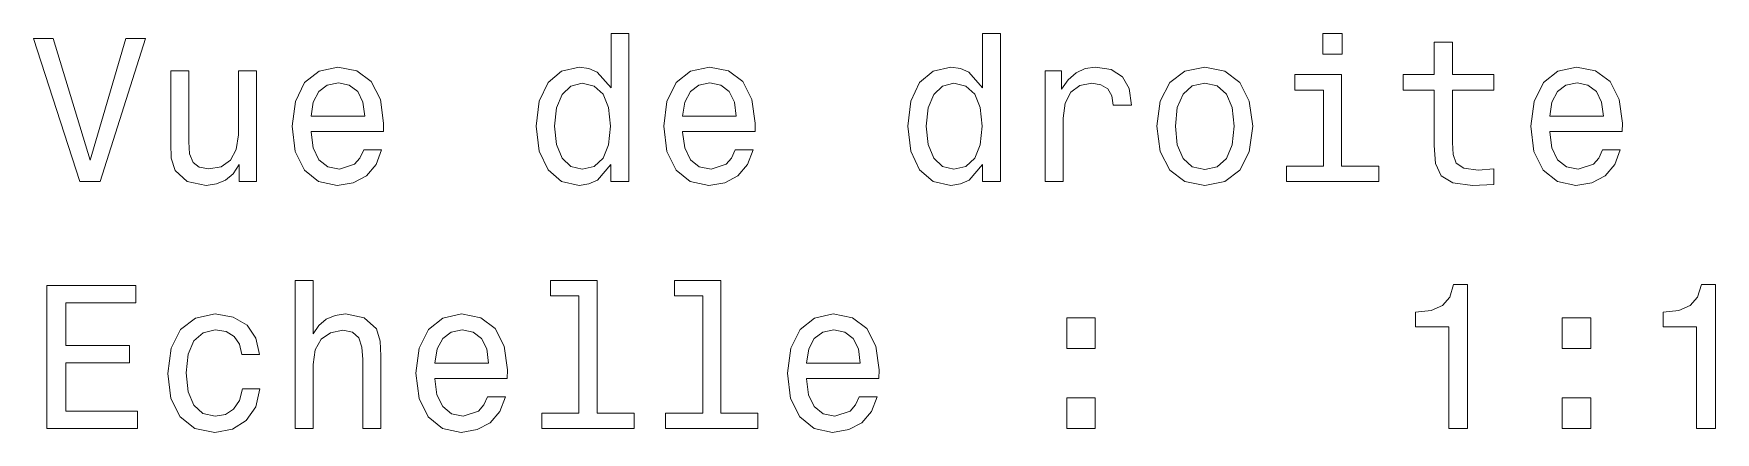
# Model space of a CAD drawing. Extents: x 383 to 866, y 155 to 681.
# Drawn here: x 454.83 to 496.04, y 384.13 to 393.9 of the extents above; entities that cross this region are included whole.
import ezdxf

# ---------------------------------------------------------------- set-up
doc = ezdxf.new("R2010")
doc.units = 0

msp = doc.modelspace()

# ---------------------------------------------------------------- linework, layer by layer
at = {"color": 7, "lineweight": 13}
for points in [[(457.085, 393.78), (456.208, 390.8), (455.305, 393.78), (454.826, 393.78), (455.956, 390.275), (456.46, 390.275), (457.564, 393.78)], [(468.972, 390.694), (468.972, 390.275), (469.416, 390.275), (469.416, 393.896), (468.977, 393.896), (468.977, 392.57), (468.639, 392.953), (468.432, 393.044), (468.195, 393.079), (467.767, 392.978), (467.434, 392.696), (467.217, 392.242), (467.141, 391.632), (467.217, 391.021), (467.434, 390.562), (467.767, 390.275), (468.195, 390.179), (468.432, 390.215), (468.644, 390.305)], [(478.08, 390.694), (478.08, 390.275), (478.524, 390.275), (478.524, 393.896), (478.085, 393.896), (478.085, 392.57), (477.747, 392.953), (477.541, 393.044), (477.304, 393.079), (476.875, 392.978), (476.542, 392.696), (476.325, 392.242), (476.25, 391.632), (476.325, 391.021), (476.542, 390.562), (476.875, 390.275), (477.304, 390.179), (477.541, 390.215), (477.752, 390.305)], [(486.896, 393.896), (486.427, 393.896), (486.427, 393.392), (486.896, 393.392)], [(489.155, 392.514), (489.155, 391.158), (489.185, 390.719), (489.327, 390.416), (489.609, 390.24), (490.088, 390.179), (490.613, 390.204), (490.613, 390.588), (490.229, 390.557), (489.881, 390.598), (489.695, 390.724), (489.614, 390.936), (489.599, 391.233), (489.599, 392.514), (490.613, 392.514), (490.613, 392.892), (489.599, 392.892), (489.599, 393.684), (489.155, 393.684), (489.155, 392.892), (488.389, 392.892), (488.389, 392.514)], [(460.288, 392.983), (459.844, 392.983), (459.844, 391.42), (459.793, 391.057), (459.647, 390.794), (459.42, 390.633), (459.123, 390.583), (458.886, 390.623), (458.734, 390.744), (458.649, 390.951), (458.628, 391.243), (458.628, 392.983), (458.185, 392.983), (458.185, 391.203), (458.2, 390.845), (458.296, 390.547), (458.588, 390.275), (459.057, 390.179), (459.309, 390.215), (459.526, 390.305), (459.713, 390.462), (459.864, 390.689), (459.864, 390.275), (460.288, 390.275)], [(461.624, 391.501), (463.399, 391.501), (463.404, 391.707), (463.324, 392.287), (463.102, 392.721), (462.749, 392.983), (462.28, 393.079), (461.821, 392.978), (461.468, 392.696), (461.241, 392.237), (461.16, 391.632), (461.236, 391.011), (461.463, 390.557), (461.811, 390.275), (462.265, 390.179), (462.658, 390.245), (462.981, 390.416), (463.218, 390.689), (463.354, 391.052), (462.915, 391.052), (462.824, 390.85), (462.693, 390.699), (462.32, 390.578), (462.033, 390.633), (461.816, 390.81), (461.675, 391.097), (461.624, 391.485)], [(470.732, 391.501), (472.507, 391.501), (472.512, 391.707), (472.432, 392.287), (472.21, 392.721), (471.857, 392.983), (471.388, 393.079), (470.929, 392.978), (470.576, 392.696), (470.349, 392.237), (470.268, 391.632), (470.344, 391.011), (470.571, 390.557), (470.919, 390.275), (471.373, 390.179), (471.766, 390.245), (472.089, 390.416), (472.326, 390.689), (472.462, 391.052), (472.023, 391.052), (471.932, 390.85), (471.801, 390.699), (471.428, 390.578), (471.141, 390.633), (470.924, 390.81), (470.783, 391.097), (470.732, 391.485)], [(479.618, 390.275), (480.062, 390.275), (480.062, 391.823), (480.108, 392.197), (480.244, 392.464), (480.466, 392.625), (480.763, 392.681), (480.985, 392.645), (481.152, 392.544), (481.252, 392.373), (481.288, 392.141), (481.737, 392.141), (481.676, 392.55), (481.51, 392.842), (481.232, 393.019), (480.854, 393.079), (480.597, 393.039), (480.375, 392.938), (480.178, 392.766), (480.022, 392.534), (480.022, 392.983), (479.618, 392.983)], [(482.357, 391.627), (482.438, 391.011), (482.67, 390.557), (483.038, 390.275), (483.532, 390.179), (484.021, 390.275), (484.389, 390.552), (484.621, 391.006), (484.707, 391.627), (484.621, 392.242), (484.389, 392.701), (484.021, 392.978), (483.532, 393.079), (483.038, 392.978), (482.67, 392.696), (482.438, 392.242)], [(486.881, 390.648), (486.881, 392.892), (485.741, 392.892), (485.741, 392.514), (486.437, 392.514), (486.437, 390.648), (485.529, 390.648), (485.529, 390.275), (487.798, 390.275), (487.798, 390.648)], [(491.984, 391.501), (493.76, 391.501), (493.765, 391.707), (493.684, 392.287), (493.462, 392.721), (493.109, 392.983), (492.64, 393.079), (492.181, 392.978), (491.828, 392.696), (491.601, 392.237), (491.52, 391.632), (491.596, 391.011), (491.823, 390.557), (492.171, 390.275), (492.625, 390.179), (493.018, 390.245), (493.341, 390.416), (493.578, 390.689), (493.714, 391.052), (493.275, 391.052), (493.185, 390.85), (493.054, 390.699), (492.68, 390.578), (492.393, 390.633), (492.176, 390.81), (492.035, 391.097), (491.984, 391.485)], [(461.624, 391.874), (461.68, 392.222), (461.816, 392.479), (462.023, 392.635), (462.295, 392.691), (462.562, 392.635), (462.769, 392.479), (462.895, 392.222), (462.94, 391.874)], [(468.271, 392.681), (468.564, 392.61), (468.786, 392.413), (468.917, 392.086), (468.967, 391.632), (468.917, 391.173), (468.786, 390.845), (468.564, 390.643), (468.271, 390.578), (467.994, 390.643), (467.782, 390.845), (467.641, 391.178), (467.595, 391.632), (467.641, 392.081), (467.782, 392.408), (467.994, 392.61)], [(470.732, 391.874), (470.788, 392.222), (470.924, 392.479), (471.131, 392.635), (471.403, 392.691), (471.67, 392.635), (471.877, 392.479), (472.003, 392.222), (472.048, 391.874)], [(477.379, 392.681), (477.672, 392.61), (477.894, 392.413), (478.025, 392.086), (478.075, 391.632), (478.025, 391.173), (477.894, 390.845), (477.672, 390.643), (477.379, 390.578), (477.102, 390.643), (476.89, 390.845), (476.749, 391.178), (476.703, 391.632), (476.749, 392.081), (476.89, 392.408), (477.102, 392.61)], [(482.811, 391.632), (482.856, 392.086), (482.997, 392.413), (483.224, 392.615), (483.532, 392.686), (483.835, 392.615), (484.061, 392.418), (484.203, 392.086), (484.253, 391.632), (484.203, 391.173), (484.061, 390.84), (483.835, 390.638), (483.532, 390.573), (483.224, 390.638), (482.997, 390.84), (482.856, 391.173)], [(491.984, 391.874), (492.04, 392.222), (492.176, 392.479), (492.383, 392.635), (492.655, 392.691), (492.922, 392.635), (493.129, 392.479), (493.255, 392.222), (493.301, 391.874)], [(455.149, 384.228), (457.368, 384.228), (457.368, 384.652), (455.613, 384.652), (455.613, 385.837), (457.176, 385.837), (457.176, 386.256), (455.613, 386.256), (455.613, 387.305), (457.327, 387.305), (457.327, 387.728), (455.149, 387.728)], [(461.236, 384.228), (461.68, 384.228), (461.68, 385.792), (461.725, 386.15), (461.871, 386.412), (462.098, 386.573), (462.401, 386.634), (462.643, 386.583), (462.794, 386.447), (462.87, 386.22), (462.895, 385.918), (462.895, 384.228), (463.339, 384.228), (463.339, 386.008), (463.319, 386.367), (463.228, 386.664), (462.93, 386.936), (462.466, 387.032), (462.214, 386.997), (461.997, 386.901), (461.816, 386.75), (461.68, 386.543), (461.68, 387.849), (461.236, 387.849)], [(468.19, 387.476), (468.19, 384.601), (467.278, 384.601), (467.278, 384.228), (469.542, 384.228), (469.542, 384.601), (468.634, 384.601), (468.634, 387.849), (467.494, 387.849), (467.494, 387.476)], [(471.226, 387.476), (471.226, 384.601), (470.314, 384.601), (470.314, 384.228), (472.578, 384.228), (472.578, 384.601), (471.67, 384.601), (471.67, 387.849), (470.53, 387.849), (470.53, 387.476)], [(489.513, 384.228), (489.972, 384.228), (489.972, 387.753), (489.629, 387.753), (489.538, 387.446), (489.357, 387.239), (489.079, 387.118), (488.696, 387.078), (488.696, 386.72), (489.513, 386.72)], [(495.585, 384.228), (496.044, 384.228), (496.044, 387.753), (495.701, 387.753), (495.61, 387.446), (495.429, 387.239), (495.152, 387.118), (494.768, 387.078), (494.768, 386.72), (495.585, 386.72)], [(459.925, 386.039), (460.363, 386.039), (460.273, 386.442), (460.056, 386.76), (459.718, 386.957), (459.279, 387.032), (458.795, 386.931), (458.427, 386.649), (458.195, 386.19), (458.114, 385.575), (458.19, 384.964), (458.417, 384.511), (458.775, 384.228), (459.264, 384.132), (459.698, 384.208), (460.036, 384.42), (460.268, 384.753), (460.368, 385.196), (459.945, 385.196), (459.869, 384.914), (459.728, 384.702), (459.526, 384.571), (459.279, 384.531), (458.971, 384.596), (458.749, 384.798), (458.613, 385.126), (458.568, 385.59), (458.613, 386.044), (458.755, 386.372), (458.981, 386.573), (459.279, 386.644), (459.541, 386.599), (459.738, 386.483), (459.869, 386.291)], [(464.66, 385.454), (466.435, 385.454), (466.44, 385.66), (466.36, 386.24), (466.138, 386.674), (465.785, 386.936), (465.316, 387.032), (464.857, 386.931), (464.504, 386.649), (464.277, 386.19), (464.196, 385.585), (464.272, 384.964), (464.499, 384.511), (464.847, 384.228), (465.301, 384.132), (465.694, 384.198), (466.017, 384.369), (466.254, 384.642), (466.39, 385.005), (465.951, 385.005), (465.86, 384.803), (465.729, 384.652), (465.356, 384.531), (465.069, 384.586), (464.852, 384.763), (464.711, 385.05), (464.66, 385.439)], [(464.66, 385.827), (464.716, 386.175), (464.852, 386.432), (465.059, 386.588), (465.331, 386.644), (465.598, 386.588), (465.805, 386.432), (465.931, 386.175), (465.976, 385.827)], [(473.768, 385.454), (475.543, 385.454), (475.548, 385.66), (475.468, 386.24), (475.246, 386.674), (474.893, 386.936), (474.424, 387.032), (473.965, 386.931), (473.612, 386.649), (473.385, 386.19), (473.304, 385.585), (473.38, 384.964), (473.607, 384.511), (473.955, 384.228), (474.409, 384.132), (474.802, 384.198), (475.125, 384.369), (475.362, 384.642), (475.498, 385.005), (475.059, 385.005), (474.969, 384.803), (474.837, 384.652), (474.464, 384.531), (474.177, 384.586), (473.96, 384.763), (473.819, 385.05), (473.768, 385.439)], [(473.768, 385.827), (473.824, 386.175), (473.96, 386.432), (474.167, 386.588), (474.439, 386.644), (474.706, 386.588), (474.913, 386.432), (475.039, 386.175), (475.085, 385.827)], [(480.148, 386.185), (480.844, 386.185), (480.844, 386.936), (480.148, 386.936)], [(492.292, 386.185), (492.988, 386.185), (492.988, 386.936), (492.292, 386.936)], [(480.148, 384.228), (480.844, 384.228), (480.844, 384.98), (480.148, 384.98)], [(492.292, 384.228), (492.988, 384.228), (492.988, 384.98), (492.292, 384.98)]]:
    msp.add_lwpolyline(points, close=True, dxfattribs=at)

doc.saveas('drawing.dxf')
